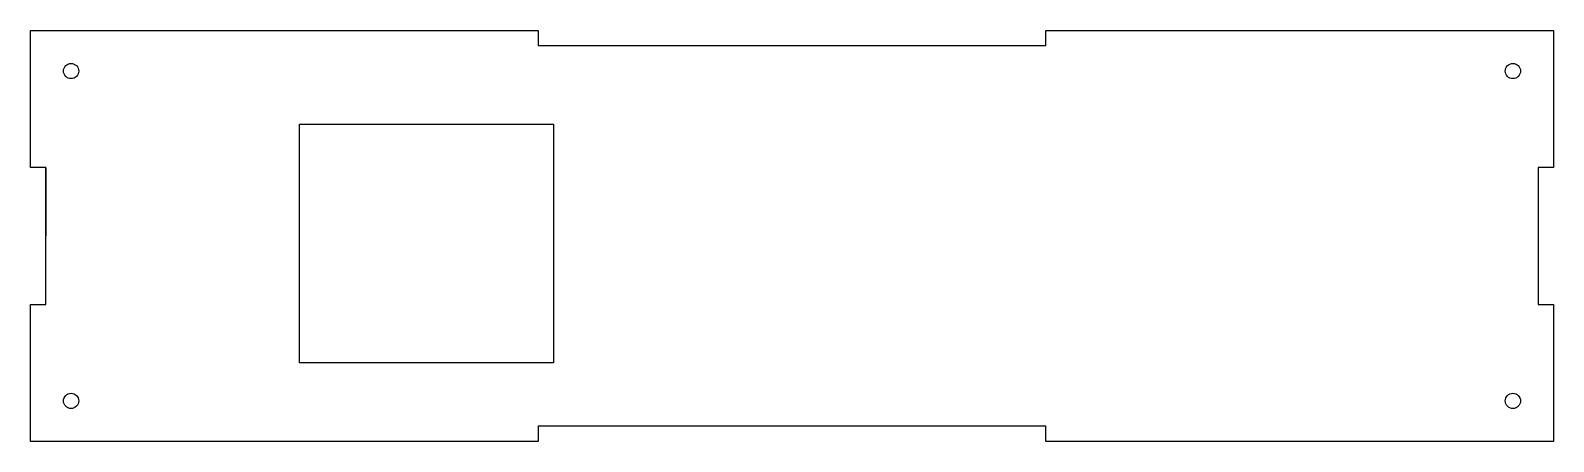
# Model space of a CAD drawing. Header units: millimetres. Extents: x 1753 to 2053, y 1609 to 1690.
import ezdxf

# ---------------------------------------------------------------- set-up
doc = ezdxf.new("R2010")
doc.units = ezdxf.units.MM

msp = doc.modelspace()

# ---------------------------------------------------------------- linework, layer by layer
for p, q in [((1753.23, 1689.8), (1853.23, 1689.8)), ((1753.23, 1662.8), (1753.23, 1689.8)), ((1753.23, 1689.8), (1761.23, 1689.8)), ((1753.23, 1689.8), (1761.23, 1689.8)), ((1853.23, 1689.8), (1853.23, 1686.8)), ((1953.23, 1686.8), (1953.23, 1689.8)), ((1953.23, 1689.8), (2053.23, 1689.8)), ((2053.23, 1689.8), (2053.23, 1662.8)), ((1853.23, 1686.8), (1953.23, 1686.8)), ((1853.23, 1686.8), (1903.23, 1686.8)), ((1806.23, 1649.3), (1806.23, 1671.3)), ((1806.23, 1671.3), (1856.23, 1671.3)), ((1856.23, 1671.3), (1856.23, 1649.3)), ((1756.23, 1662.8), (1753.23, 1662.8)), ((1756.23, 1635.8), (1756.23, 1662.8)), ((1756.23, 1662.8), (1756.23, 1649.3)), ((1756.23, 1662.8), (1756.23, 1649.3)), ((2053.23, 1662.8), (2050.23, 1662.8)), ((2050.23, 1662.8), (2050.23, 1635.8)), ((1806.23, 1624.3), (1806.23, 1649.3)), ((1856.23, 1649.3), (1856.23, 1624.3)), ((1753.23, 1608.8), (1753.23, 1635.8)), ((1753.23, 1635.8), (1756.23, 1635.8)), ((2050.23, 1635.8), (2053.23, 1635.8)), ((2053.23, 1635.8), (2053.23, 1608.8)), ((1856.23, 1624.3), (1806.23, 1624.3)), ((1953.23, 1611.8), (1853.23, 1611.8)), ((1853.23, 1611.8), (1853.23, 1608.8)), ((1953.23, 1608.8), (1953.23, 1611.8)), ((1853.23, 1608.8), (1753.23, 1608.8)), ((2053.23, 1608.8), (1953.23, 1608.8))]:
    msp.add_line(p, q)
for centre in [(1761.23, 1681.8), (2045.23, 1681.8), (1761.23, 1616.8), (2045.23, 1616.8)]:
    msp.add_circle(centre, 1.5)

doc.saveas('drawing.dxf')
